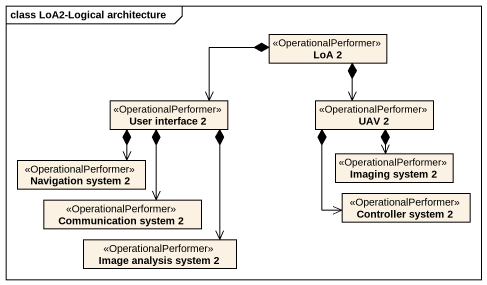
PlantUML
@startuml
mainframe class LoA2-Logical architecture
hide circle
hide empty members
class "LoA 2" as LoA_2 <<OperationalPerformer>>
class "User interface 2" as User_interface_2 <<OperationalPerformer>>
class "UAV 2" as UAV_2 <<OperationalPerformer>>
class "Navigation system 2" as Navigation_system_2 <<OperationalPerformer>>
class "Imaging system 2" as Imaging_system_2 <<OperationalPerformer>>
class "Communication system 2" as Communication_system_2 <<OperationalPerformer>>
class "Controller system 2" as Controller_system_2 <<OperationalPerformer>>
class "Image analysis system 2" as Image_analysis_system_2 <<OperationalPerformer>>
LoA_2 *-left-> User_interface_2
LoA_2 *--> UAV_2
User_interface_2 *--> Navigation_system_2
User_interface_2 *--> Communication_system_2
User_interface_2 *--> Image_analysis_system_2
UAV_2 *--> Imaging_system_2
UAV_2 *--> Controller_system_2
@enduml
